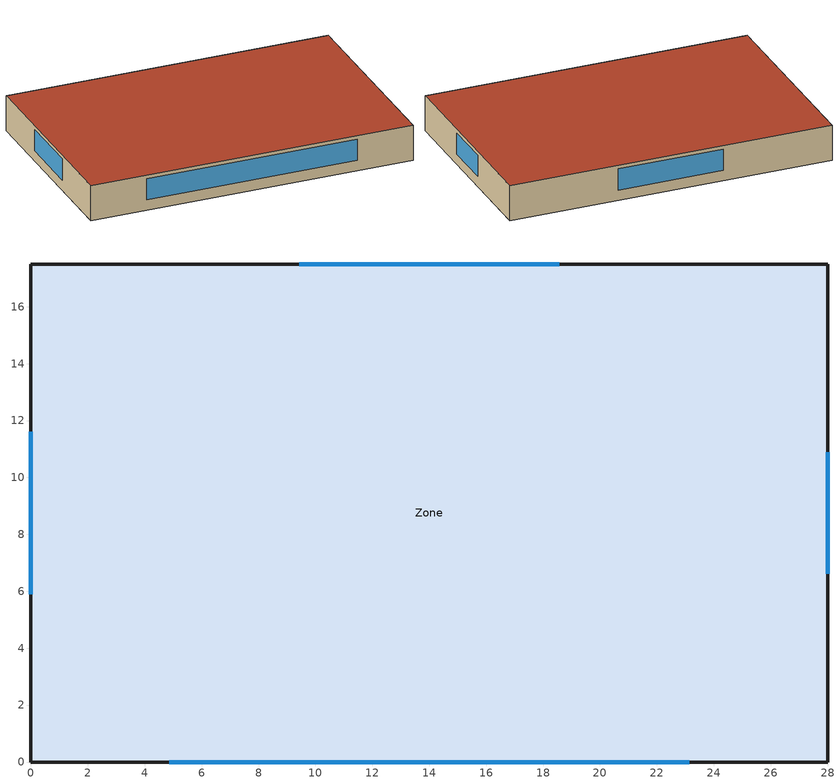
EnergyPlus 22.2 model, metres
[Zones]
Zone
 floor ground (Slab_Cons): 0,17.5 28,17.5 28,0 0,0 z0
 wall outside (ExtWall_Cons): 0,0 28,0 28,17.5 0,17.5 0,0 z0:3.1
 window (Win_Cons): 4.86,0 23.14,0 / 28,6.61 28,10.89 / 18.57,17.5 9.43,17.5 / 0,11.61 0,5.89 z0.9:2.8
 roof outside (Roof_Cons): 0,0 28,0 28,17.5 0,17.5 z3.1
[Building]
T3-test-06: 0, Suburbs, 0.04, 0.4, FullExterior, 25, 6
[Material]
Stucco25: MediumRough, 0.0253, 0.6918, 1858, 837, 0.9, 0.7, 0.7
Gypsum13: MediumRough, 0.0127, 0.16, 784.9, 830, 0.9, 0.7, 0.7
Membrane10: MediumRough, 0.0095, 0.16, 1121.3, 1460, 0.9, 0.7, 0.7
MetalDeck: MediumRough, 0.0015, 45.006, 7680, 418.4, 0.9, 0.7, 0.7
Concrete100: MediumRough, 0.1016, 1.311, 2240, 836.8, 0.9, 0.7, 0.7
Carpet: MediumRough, 0.0127, 0.06, 288, 1380, 0.9, 0.7, 0.7
WallIns: MediumRough, 0.14505, 0.049, 265, 836.8, 0.9, 0.7, 0.7
RoofIns: MediumRough, 0.13888, 0.049, 265, 836.8, 0.9, 0.7, 0.7
[Construction]
ExtWall_Cons: Stucco25, WallIns, Gypsum13
Roof_Cons: Membrane10, RoofIns, MetalDeck
Slab_Cons: Concrete100, Carpet
Win_Cons: Glazing
[WindowMaterial:SimpleGlazingSystem]
Glazing: 2.9, 0.57, 0.72
[Zone]
Zone: 0, 0, 0, 0, 1, 1, autocalculate, autocalculate
[People]
Zone_People: Zone, OCC_SCH, Area/Person, , , 23, 0.3, autocalculate, ACTIVITY_SCH
[Lights]
Zone_Lights: Zone, LTG_SCH, Watts/Area, , 8.5, , 0, 0.7, 0.2, 1
[ElectricEquipment]
Zone_Equip: Zone, EQP_SCH, Watts/Area, , 11.1, , 0, 0.5, 0
[ZoneInfiltration:DesignFlowRate]
Zone_Infil: Zone, ALWAYS_ON, AirChanges/Hour, , , , 0.4, 1, 0, 0, 0
[HVACTemplate:Thermostat]
Tstat: HTGSETP_SCH, , CLGSETP_SCH
[HVACTemplate:Zone:PTAC]
Zone: Tstat, autosize, autosize, , , , Flow/Person, 0.0035, , , , , DrawThrough, 0.55, 125, 0.9, SingleSpeedDX, , autosize, autosize, 3, Electric, , autosize, 1
[Schedule:Compact]
ALWAYS_ON: Fraction, Through: 12/31, For: AllDays, Until: 24:00, 1
OCC_SCH: Fraction, Through: 12/31, For: Weekdays SummerDesignDay WinterDesignDay, Until: 08:00, 0, Until: 18:00, 1, Until: 24:00, 0, For: AllOtherDays, Until: 24:00, 0
LTG_SCH: Fraction, Through: 12/31, For: Weekdays SummerDesignDay WinterDesignDay, Until: 08:00, 0.15, Until: 18:00, 0.9, Until: 24:00, 0.15, For: AllOtherDays, Until: 24:00, 0.15
EQP_SCH: Fraction, Through: 12/31, For: Weekdays SummerDesignDay WinterDesignDay, Until: 08:00, 0.2, Until: 18:00, 0.8, Until: 24:00, 0.2, For: AllOtherDays, Until: 24:00, 0.2
HTGSETP_SCH: Temperature, Through: 12/31, For: Weekdays SummerDesignDay WinterDesignDay, Until: 08:00, 14, Until: 18:00, 21.5, Until: 24:00, 14, For: AllOtherDays, Until: 24:00, 14
CLGSETP_SCH: Temperature, Through: 12/31, For: Weekdays SummerDesignDay WinterDesignDay, Until: 08:00, 27, Until: 18:00, 24, Until: 24:00, 27, For: AllOtherDays, Until: 24:00, 27
ACTIVITY_SCH: Any, Through: 12/31, For: AllDays, Until: 24:00, 110
